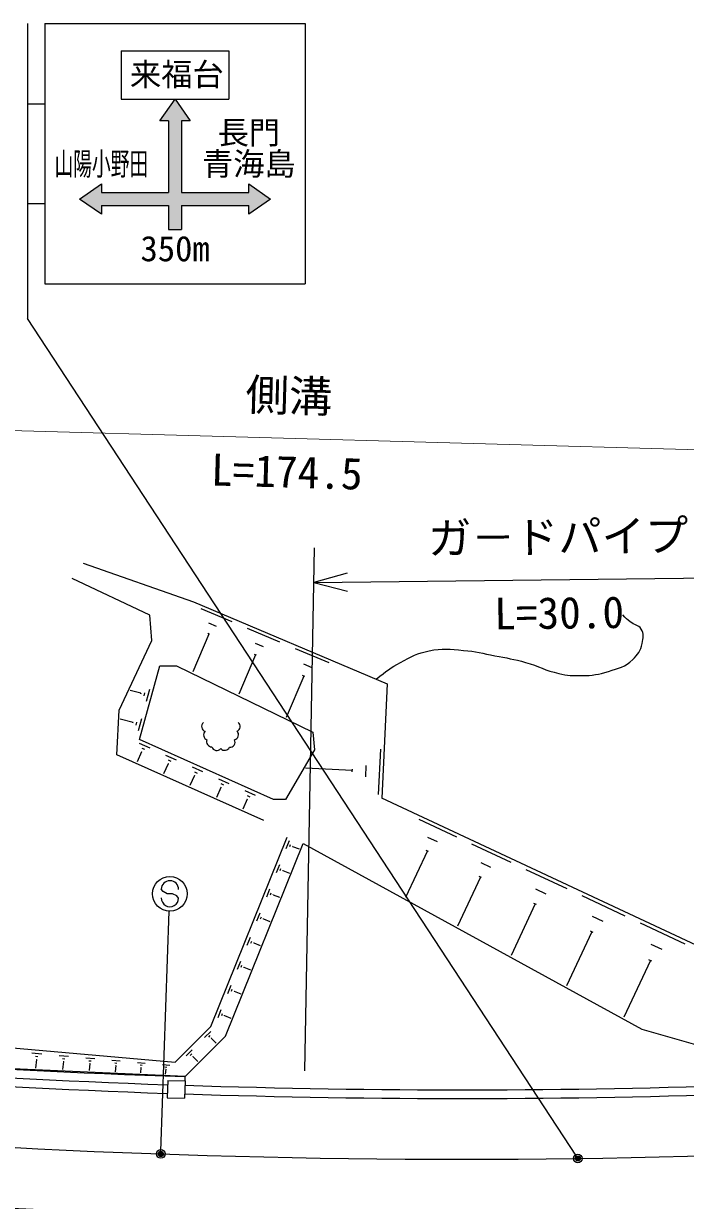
# Model space of a CAD drawing. Units: millimetres, scale not verified. Extents: x 0 to 700000, y -47500 to 447500.
# Drawn here: x 148918 to 187052, y 277940 to 345759 of the extents above; entities that cross this region are included whole.
import ezdxf
from ezdxf.enums import TextEntityAlignment as Align

# ---------------------------------------------------------------- set-up
doc = ezdxf.new("R2010")
doc.units = ezdxf.units.MM
doc.header["$LTSCALE"] = 1000
doc.header["$PDMODE"] = 32
doc.header["$PDSIZE"] = 500
doc.linetypes.add('CHAIN', pattern=[18.5, 12, -1.5, 3.5, -1.5])
for name, color, linetype, lineweight in [('M-STR-HTXT', 7, 'Continuous', 13), ('M-STR-STRC', 7, 'Continuous', 25), ('M-TTL-BAND', 7, 'Continuous', 25), ('S-TTL', 7, 'Continuous', 25)]:
    doc.layers.add(name, color=color, linetype=linetype, lineweight=lineweight)
doc.styles.add('@ＭＳ ゴシック', font='')
doc.styles.add('FCフォント', font='')
doc.styles.add('ＭＳ ゴシック', font='')
doc.styles.get('@ＭＳ ゴシック').set_extended_font_data('@MS Gothic')
doc.styles.get('FCフォント').set_extended_font_data('FCフォント')
doc.styles.get('ＭＳ ゴシック').set_extended_font_data('MS Gothic')

msp = doc.modelspace()

# ---------------------------------------------------------------- hatches: boundary and pattern name
at = {"layer": 'M-STR-STRC'}
msp.add_hatch(color=256, dxfattribs=at).paths.add_polyline_path([(153400, 336519), (153400, 336019), (157275, 336019), (157275, 340144), (156775, 340144), (157650, 341394), (158525, 340144), (158025, 340144), (158025, 336019), (161900, 336019), (161900, 336519), (163150, 335644), (161900, 334769), (161900, 335269), (158025, 335269), (158025, 333894), (157275, 333894), (157275, 335269), (153400, 335269), (153400, 334769), (152150, 335644)])

# ---------------------------------------------------------------- linework, layer by layer
at = {"layer": 'M-STR-HTXT'}
msp.add_line((245252, 319565), (83034, 324142), dxfattribs=at)
at = {"layer": 'M-STR-STRC'}
for p, q in [((149150, 345759), (149150, 328759)), ((150150, 345759), (150150, 330759)), ((150150, 345759), (165150, 345759)), ((165150, 345759), (165150, 330759)), ((154550, 344194), (160750, 344194)), ((154550, 344194), (154550, 341394)), ((160750, 344194), (160750, 341394)), ((149150, 341134), (150150, 341134)), ((154550, 341394), (160750, 341394)), ((156775, 340144), (157650, 341394)), ((157650, 341394), (158525, 340144)), ((157275, 340144), (156775, 340144)), ((157275, 340144), (157275, 336019)), ((158525, 340144), (158025, 340144)), ((158025, 340144), (158025, 336019)), ((152150, 335644), (153400, 336519)), ((153400, 336519), (153400, 336019)), ((161900, 336519), (163150, 335644)), ((161900, 336019), (161900, 336519)), ((153400, 336019), (157275, 336019)), ((158025, 336019), (161900, 336019)), ((149150, 335384), (150150, 335384)), ((153400, 334769), (152150, 335644)), ((153400, 335269), (153400, 334769)), ((153400, 335269), (157275, 335269)), ((157275, 335269), (157275, 333894)), ((158025, 335269), (158025, 333894)), ((158025, 335269), (161900, 335269)), ((163150, 335644), (161900, 334769)), ((161900, 334769), (161900, 335269)), ((157275, 333894), (158025, 333894)), ((150150, 330759), (165150, 330759)), ((180770, 280487), (149150, 328759)), ((165121, 285401), (165677, 315550)), ((167566, 314091), (165640, 313551)), ((165640, 313551), (193862, 313889)), ((165640, 313551), (167578, 313056)), ((156953, 295753), (156853, 295871)), ((157198, 295613), (156953, 295753)), ((157498, 295611), (157198, 295613)), ((157744, 295499), (157498, 295611)), ((157850, 295363), (157744, 295499)), ((156829, 280771), (157313, 294613))]:
    msp.add_line(p, q, dxfattribs=at)
for centre, radius in [((157348, 295612), 1000), ((156823, 280621), 150), ((156823, 280621), 120), ((156823, 280621), 90), ((156823, 280621), 60), ((156823, 280621), 30), ((180853, 280362), 150), ((180853, 280362), 120), ((180853, 280362), 90), ((180853, 280362), 60), ((180853, 280362), 30)]:
    msp.add_circle(centre, radius, dxfattribs=at)
for centre, start, end in [((157353, 295867), 359.55488, 179.55488), ((157350, 295367), 179.55488, 359.55488)]:
    msp.add_arc(centre, 500, start, end, dxfattribs=at)
for p in [(156823, 280621), (180853, 280362)]:
    msp.add_point(p, dxfattribs=at)
at = {"layer": 'M-TTL-BAND', "color": 2, "linetype": 'CHAIN', "lineweight": 13}
for start, end in [(263.78986, 270.00644), (270.17833, 275.82195)]:
    msp.add_arc((174194, 776817), 500000, start, end, dxfattribs=at)
at = {"layer": 'S-TTL'}
for p, q in [((152353, 314670), (158704, 312433)), ((156189, 311676), (151720, 313784)), ((158704, 312433), (169876, 307708)), ((160930, 311274), (159144, 312030)), ((156316, 310200), (156189, 311676)), ((160033, 311022), (159587, 311211)), ((163686, 310109), (161826, 310895)), ((154419, 306195), (156316, 310200)), ((159584, 310580), (158663, 308405)), ((159639, 310557), (159528, 310604)), ((162752, 309846), (162287, 310042)), ((162284, 309386), (161320, 307108)), ((162342, 309361), (162226, 309410)), ((166518, 308911), (164581, 309730)), ((155607, 304500), (156761, 308749)), ((156761, 308749), (157731, 308749)), ((157731, 308749), (165582, 304916)), ((165546, 308637), (165062, 308842)), ((165058, 308158), (164050, 305775)), ((165119, 308133), (164997, 308184)), ((155679, 307164), (155065, 307330)), ((155999, 306706), (156186, 307396)), ((169876, 307708), (169557, 301114)), ((155673, 307142), (155685, 307185)), ((155863, 307021), (155909, 307193)), ((154292, 303623), (154419, 306195)), ((155227, 305475), (154491, 305675)), ((155221, 305454), (155233, 305497)), ((155408, 305335), (155454, 305505)), ((155542, 305025), (155727, 305704)), ((165582, 304916), (165674, 303900)), ((155581, 304293), (156191, 304019)), ((163319, 301037), (155607, 304500)), ((155727, 304007), (155880, 303938)), ((165674, 303900), (164012, 301037)), ((169368, 301333), (169495, 303954)), ((162767, 299828), (154292, 303623)), ((155721, 303790), (155461, 303209)), ((155702, 303798), (155740, 303781)), ((157103, 303609), (157712, 303335)), ((157249, 303324), (157402, 303255)), ((157243, 303107), (156983, 302527)), ((157224, 303115), (157262, 303098)), ((158624, 302926), (159233, 302652)), ((158771, 302641), (158923, 302572)), ((167859, 302720), (165167, 302850)), ((167855, 302638), (167863, 302801)), ((168629, 302354), (168661, 303009)), ((158765, 302424), (158505, 301846)), ((158746, 302433), (158784, 302415)), ((160145, 302243), (160753, 301970)), ((160291, 301958), (160443, 301890)), ((160285, 301742), (160026, 301165)), ((160266, 301750), (160304, 301733)), ((161665, 301560), (162271, 301288)), ((161810, 301276), (161962, 301208)), ((161804, 301060), (161546, 300484)), ((161786, 301069), (161823, 301051)), ((164012, 301037), (163319, 301037)), ((199491, 287107), (169557, 301114)), ((173874, 298874), (171708, 299887)), ((159704, 287973), (164099, 298882)), ((160556, 287411), (165027, 298508)), ((164049, 298223), (164236, 298686)), ((164259, 298340), (164305, 298456)), ((165027, 298508), (184547, 287811)), ((172758, 298604), (172216, 298857)), ((177009, 297407), (174743, 298467)), ((164415, 298328), (164427, 298357)), ((164421, 298342), (164792, 298193)), ((172183, 298081), (170924, 295390)), ((172251, 298050), (172115, 298113)), ((163489, 296831), (163676, 297295)), ((163698, 296949), (163745, 297065)), ((175841, 297125), (175275, 297390)), ((163855, 296936), (163866, 296965)), ((163861, 296951), (164232, 296801)), ((175240, 296578), (173917, 293750)), ((175311, 296544), (175169, 296611)), ((180245, 295892), (177877, 297001)), ((162928, 295440), (163115, 295904)), ((179024, 295597), (178432, 295874)), ((163137, 295558), (163184, 295674)), ((163294, 295545), (163306, 295574)), ((163300, 295560), (163671, 295410)), ((178396, 295025), (177007, 292057)), ((178470, 294991), (178322, 295060)), ((183586, 294329), (181111, 295487)), ((162368, 294049), (162555, 294512)), ((162577, 294166), (162624, 294282)), ((162734, 294154), (162745, 294183)), ((162739, 294168), (163110, 294019)), ((182311, 294021), (181692, 294310)), ((187036, 292714), (184469, 293916)), ((161807, 292657), (161994, 293121)), ((181654, 293423), (180197, 290308)), ((181731, 293387), (181577, 293459)), ((162016, 292775), (162063, 292891)), ((162173, 292762), (162185, 292791)), ((162179, 292777), (162550, 292627)), ((185713, 292395), (185071, 292695)), ((161247, 291266), (161434, 291730)), ((185032, 291775), (183499, 288499)), ((185112, 291737), (184951, 291812)), ((161456, 291384), (161503, 291500)), ((161613, 291371), (161624, 291400)), ((161618, 291386), (161989, 291236)), ((160686, 289875), (160873, 290338)), ((160895, 289992), (160942, 290108)), ((161052, 289980), (161064, 290009)), ((161058, 289994), (161429, 289845)), ((160126, 288483), (160312, 288947)), ((160335, 288601), (160382, 288717)), ((160491, 288588), (160503, 288617)), ((160497, 288603), (160868, 288454)), ((133180, 288090), (157647, 285906)), ((157647, 285906), (159704, 287973)), ((159347, 287330), (159699, 287684)), ((184547, 287811), (195100, 284761)), ((158233, 285076), (160556, 287411)), ((159585, 287357), (159673, 287446)), ((159725, 287284), (159747, 287307)), ((159736, 287296), (160019, 287013)), ((149395, 286442), (149979, 286389)), ((149598, 286247), (149744, 286234)), ((150968, 286301), (151517, 286252)), ((158289, 286267), (158641, 286621)), ((158527, 286294), (158615, 286382)), ((158667, 286221), (158689, 286243)), ((158678, 286232), (158961, 285950)), ((158233, 285076), (146466, 285599)), ((149656, 286065), (149610, 285559)), ((149637, 286067), (149674, 286064)), ((151159, 286118), (151297, 286106)), ((151213, 285947), (151172, 285490)), ((151196, 285949), (151230, 285946)), ((152507, 286164), (153021, 286118)), ((152686, 285992), (152815, 285981)), ((152737, 285832), (152700, 285422)), ((152721, 285834), (152753, 285831)), ((154012, 286029), (154493, 285986)), ((154179, 285869), (154299, 285858)), ((154226, 285719), (154194, 285356)), ((154211, 285721), (154241, 285718)), ((155483, 285898), (155931, 285858)), ((155639, 285749), (155751, 285739)), ((155683, 285609), (155655, 285291)), ((155669, 285610), (155697, 285608)), ((156922, 285769), (157338, 285732)), ((157067, 285631), (157171, 285622)), ((157108, 285501), (157084, 285227)), ((157095, 285503), (157121, 285500)), ((157225, 284859), (157193, 283860)), ((157225, 284859), (158225, 284827)), ((158225, 284827), (158233, 285076)), ((158225, 284827), (158192, 283827)), ((157193, 283860), (158192, 283827))]:
    msp.add_line(p, q, dxfattribs=at)
for centre, radius, start, end in [((159479, 305257), 300, 131.69646, 250.31174), ((161094, 305245), 300, 295.5816, 51.83622), ((159592, 304764), 300, 135.42173, 248.97879), ((161000, 304774), 300, 284.47614, 41.84201), ((159765, 304378), 300, 159.44719, 269.02338), ((160046, 304169), 300, 197.56364, 321.14954), ((160504, 304179), 300, 221.4806, 335.92433), ((160804, 304356), 300, 265.11616, 25.19228), ((174194, 776817), 492000, 263.79806, 268.14093), ((174194, 776817), 492500, 263.79754, 268.02459), ((174194, 776817), 493000, 263.79702, 268.02471), ((174194, 776817), 493000, 268.14093, 275.81991), ((174194, 776817), 492500, 268.14093, 275.81976), ((174194, 776817), 496500, 263.79342, 275.82094)]:
    msp.add_arc(centre, radius, start, end, dxfattribs=at)
msp.add_open_spline([(169237, 307978), (169841, 308461), (170050, 308624), (170631, 308942), (171245, 309278), (171604, 309481), (172291, 309618), (173045, 309769), (173493, 309701), (174259, 309639), (174971, 309580), (175361, 309468), (176063, 309331), (176763, 309195), (177160, 309135), (177846, 308942), (178602, 308729), (178986, 308475), (179753, 308306), (180263, 308194), (180563, 308174), (181085, 308183), (181693, 308194), (182044, 308241), (182623, 308429), (183198, 308616), (183583, 308684), (184016, 309106), (184315, 309396), (184468, 309620), (184549, 310028), (184613, 310350), (184692, 310596), (184508, 310869), (184343, 311113), (184102, 311092), (183873, 311279), (183693, 311425), (183629, 311488), (183442, 311688)], degree=3, knots=[0, 0, 0, 0, 1, 1, 1, 2, 2, 2, 3, 3, 3, 4, 4, 4, 5, 5, 5, 6, 6, 6, 7, 7, 7, 8, 8, 8, 9, 9, 9, 10, 10, 10, 11, 11, 11, 12, 12, 12, 13, 13, 13, 13], dxfattribs=at)

# ---------------------------------------------------------------- texts
at = {"layer": 'M-STR-HTXT', "style": 'ＭＳ ゴシック'}
msp.add_text('側溝', height=1833, rotation=358.384, dxfattribs=at).set_placement((164171, 322853), align=Align.BOTTOM_CENTER)
at = {"layer": 'M-STR-HTXT', "style": '@ＭＳ ゴシック'}
msp.add_text('L=174.5', height=1833, rotation=358.384, dxfattribs=at).set_placement((164115, 320854), align=Align.TOP_CENTER)
at = {"layer": 'M-STR-STRC', "style": 'ＭＳ ゴシック'}
msp.add_text('来福台', height=1320, dxfattribs=at).set_placement((157750, 342829), align=Align.MIDDLE_CENTER)
for s, p in [('長門', (161900, 338419)), ('青海島', (161900, 336619))]:
    msp.add_text(s, height=1320, dxfattribs=at).set_placement(p, align=Align.BOTTOM_CENTER)
at = {"layer": 'M-STR-STRC', "style": 'FCフォント', "width": 0.6}
msp.add_text('山陽小野田', height=1320, dxfattribs=at).set_placement((153400, 336619), align=Align.BOTTOM_CENTER)
at = {"layer": 'M-STR-STRC', "style": 'ＭＳ ゴシック'}
msp.add_text('350m', height=1466, dxfattribs=at).set_placement((157650, 333525), align=Align.TOP_CENTER)
msp.add_text('ガ－ドパイプ', height=1833, rotation=0.688, dxfattribs=at).set_placement((179739, 314720), align=Align.BOTTOM_CENTER)
at = {"layer": 'M-STR-STRC', "style": '@ＭＳ ゴシック'}
msp.add_text('L=30.0', height=1833, rotation=0.688, dxfattribs=at).set_placement((179763, 312720), align=Align.TOP_CENTER)

doc.saveas('drawing.dxf')
